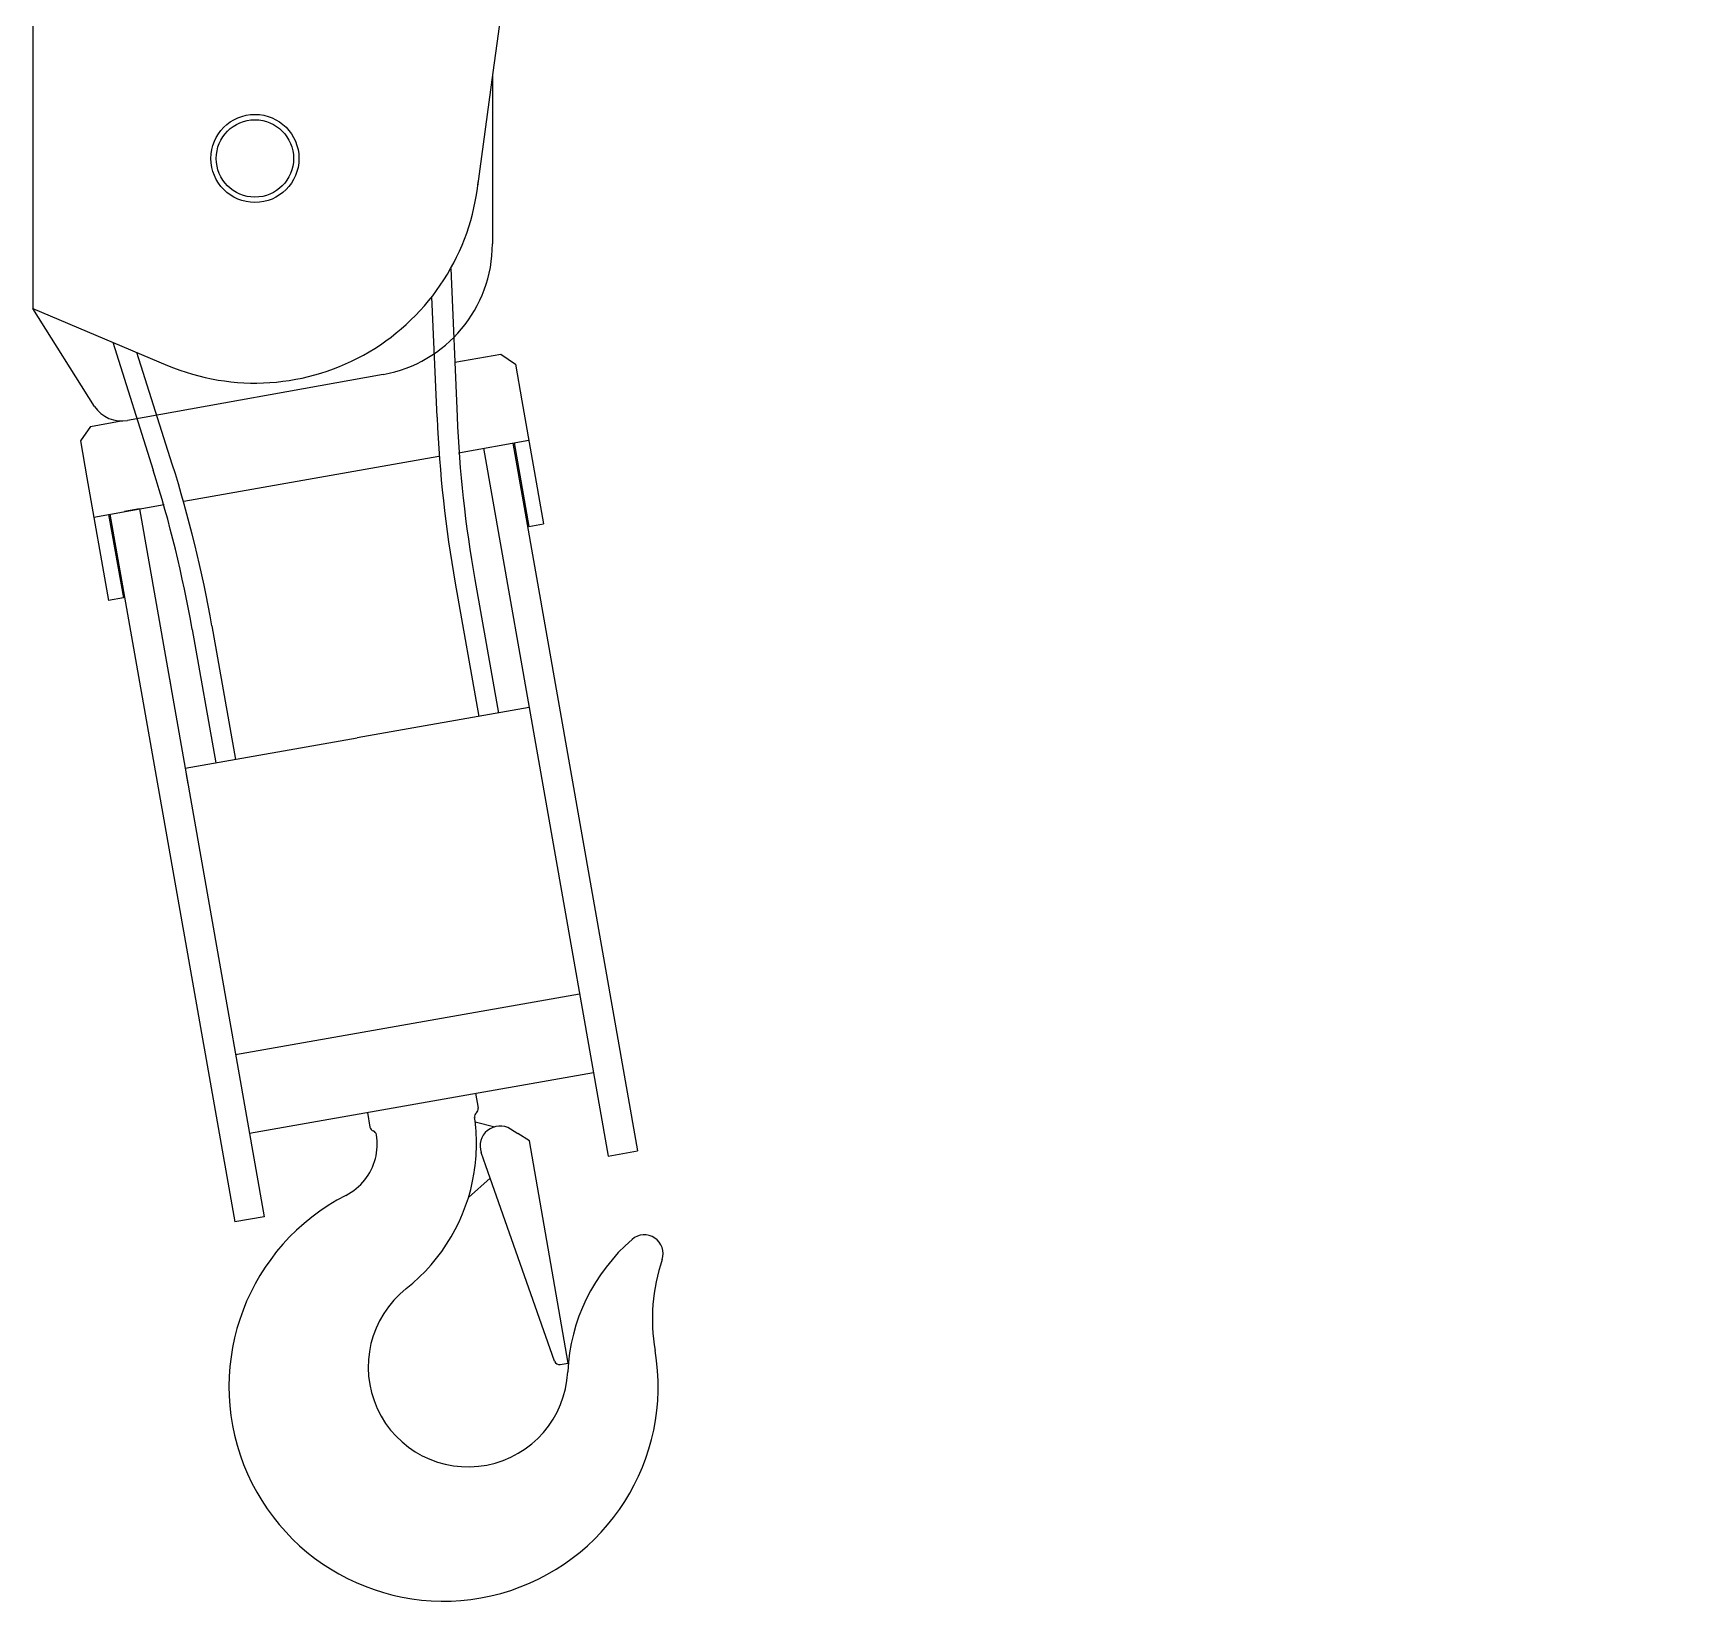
# Model space of a CAD drawing. Header units: millimetres. Extents: x 13669 to 217197, y -88248 to 24578.
# Drawn here: x 87861 to 88518, y -27380 to -26753 of the extents above; entities that cross this region are included whole.
import ezdxf

# ---------------------------------------------------------------- set-up
doc = ezdxf.new("R2010")
doc.units = ezdxf.units.MM
doc.layers.add('1', color=7, linetype='Continuous')
doc.styles.get("Standard").update_dxf_attribs({"font": 'arial.ttf'})
doc.dimstyles.new('DIMSTYLE1', dxfattribs={"dimtxt": 3.2, "dimasz": 1, "dimexe": 2.54, "dimexo": 0, "dimgap": 1.6, "dimtad": 1, "dimdec": 4, "dimzin": 0, "dimdsep": 46, "dimtxsty": 'Standard', "dimsah": 1, "dimcen": 0.09, "dimadec": 0, "dimazin": 0, "dimtfac": 1, "dimtdec": 4, "dimtmove": 0, "dimatfit": 3, "dimfxl": 1, "dimtvp": 1, "dimtolj": 1, "dimtzin": 0, "dimarcsym": 0})

# ---------------------------------------------------------------- blocks, each defined once
blk = doc.blocks.new('*D282')
at = {"color": 0, "linetype": 'Continuous', "lineweight": -2, "transparency": 16777216}
for p, q in [((87860.8, -26673.67), (87860.8, -25894.87)), ((92838.48, -27153.34), (92838.48, -25894.87)), ((92837.48, -25897.41), (87861.8, -25897.41))]:
    blk.add_line(p, q, dxfattribs=at)
at = {"color": 0, "linetype": 'Continuous', "transparency": 16777216}
for points in [[(87861.8, -25897.24), (87861.8, -25897.57), (87860.8, -25897.41)], [(92837.48, -25897.24), (92837.48, -25897.57), (92838.48, -25897.41)]]:
    blk.add_solid(points, dxfattribs=at)
at = {"layer": 'Defpoints', "color": 0, "linetype": 'Continuous', "transparency": 16777216}
for p in [(87860.8, -25897.41), (87860.8, -26676.21), (92838.48, -27155.88)]:
    blk.add_point(p, dxfattribs=at)
at = {"color": 0, "linetype": 'Continuous', "transparency": 16777216, "insert": (90349.64, -25894.17), "char_height": 3.2, "attachment_point": 5}
blk.add_mtext('\\A1;4980', dxfattribs=at)

msp = doc.modelspace()

# ---------------------------------------------------------------- linework, layer by layer
at = {"layer": '1', "color": 7, "linetype": 'Continuous'}
for p, q in [((87860.7970726, -26676.2112711), (87860.7970726, -26862.8310379)), ((88052.4195502, -26711.8032645), (88044.7932418, -26768.4583898)), ((88044.7932418, -26768.4583898), (88038.6643703, -26813.9903136)), ((88044.5791683, -26770.0472988), (88044.5791683, -26836.9968688)), ((88027.8805975, -26846.8636455), (88030.420625, -26906.0309016)), ((87885.4428225, -26902.0413284), (87860.7970726, -26862.8310379)), ((87860.7970726, -26862.8310379), (87914.6330845, -26885.5880801)), ((88022.4459084, -26906.3733235), (88020.3748551, -26858.1365067)), ((87892.7693322, -26876.3461634), (87908.9250566, -26927.4539355)), ((87916.5352018, -26925.0482427), (87902.4314939, -26880.4304414)), ((88029.4881841, -26884.3178868), (88047.9764476, -26881.0579354)), ((88047.9764476, -26881.0579354), (88053.7553544, -26885.1044991)), ((88000.9030269, -26889.236788), (87898.6914336, -26907.6347767)), ((88053.7553544, -26885.1044991), (88056.3546472, -26899.8430043)), ((88056.3546472, -26899.8430043), (88065.0170809, -26948.9719136)), ((87883.88624, -26909.9912613), (87896.0850702, -26907.840376)), ((87902.3744494, -26906.7314391), (87902.3745034, -26906.7314296)), ((87883.88624, -26909.9912613), (87879.8400354, -26915.7705273)), ((88031.0426115, -26920.516302), (88059.126468, -26915.5642361)), ((87879.8400354, -26915.7705273), (87882.4386099, -26930.5090325)), ((87921.2237465, -26939.8803751), (88023.1130323, -26921.9143648)), ((88040.9487787, -26918.7695916), (88090.8458623, -27201.7510462)), ((88052.7398688, -26916.6903941), (88102.6366664, -27199.6719712)), ((88053.2314251, -26916.6038335), (88059.1213197, -26950.0113913)), ((87882.4386099, -26930.5090325), (87891.1010436, -26979.6379418)), ((87885.2104306, -26946.2302643), (87913.2942871, -26941.2784379)), ((87891.1061919, -26945.1907867), (87896.9968048, -26978.5984642)), ((87891.5976012, -26945.10406), (87941.4951177, -27228.0857977)), ((87903.3881199, -26943.0251483), (87897.493077, -26944.0647457)), ((87903.3881199, -26943.0251483), (87953.2859218, -27226.0066029)), ((88059.1213197, -26950.0113913), (88065.0170809, -26948.9719136)), ((88029.679629, -26972.6469097), (88039.088207, -27026.0031719)), ((88037.5404844, -26971.2609395), (88046.9483441, -27024.617082)), ((87896.9968048, -26978.5984642), (87891.1010436, -26979.6379418)), ((87924.5444, -26991.1852194), (87933.9521399, -27044.5412422)), ((87932.4051356, -26989.7992492), (87941.8129953, -27043.1553917)), ((87915.3689322, -27010.9702558), (87916.0360561, -27014.753059)), ((88059.2309904, -27022.4514436), (87990.4501821, -27034.5791621)), ((87921.6702119, -27046.7070003), (87990.4501821, -27034.5791621)), ((87922.0999154, -27049.1432237), (87922.767159, -27052.9261466)), ((87941.8510197, -27161.1567474), (88079.4111214, -27136.9011716)), ((87947.3952558, -27192.5993346), (88084.9552369, -27168.3435275)), ((88037.7922442, -27176.6597285), (88038.8376165, -27182.5909895)), ((87994.5582939, -27184.2831256), (87995.6006372, -27190.1925142)), ((88037.6617688, -27188.0820704), (88045.5101725, -27190.0211836)), ((88054.7747178, -27192.8021037), (88051.8019936, -27190.9519483)), ((88059.3784952, -27195.6664741), (88054.7615477, -27192.7934833)), ((88074.9159447, -27284.511644), (88059.3784952, -27195.6661149)), ((88041.9228849, -27205.6763256), (88040.0564466, -27200.3807604)), ((88090.8458623, -27201.7510462), (88102.6366664, -27199.6719712)), ((88034.9947024, -27218.2531571), (88043.646009, -27210.5684079)), ((88069.4411468, -27283.7771133), (88041.9111516, -27205.6443583)), ((87953.2859218, -27226.0066029), (87941.4951177, -27228.0857977)), ((88071.6677266, -27285.0799924), (88074.9159447, -27284.5118835))]:
    msp.add_line(p, q, dxfattribs=at)
for radius in [17.6099791, 17.6099791, 17.6099791, 17.6099791, 15.4648537]:
    msp.add_circle((87949.5955486, -26802.8780075), radius, dxfattribs=at)
for centre, radius, start, end in [((87949.5955486, -26802.8780075), 89.7959292, 247.08565, 354.0510699999), ((87991.5003156, -26836.9968688), 53.0793723, 280.2034599998, 0), ((87896.3588946, -26894.6731533), 13.1700696, 214.0189500001, 280.2017699998), ((88528.8275425, -26884.633729), 506.8481179, 182.4582699999, 190.0000000001), ((88528.8275425, -26884.633729), 498.8662894, 182.4582699999, 190.0000000001), ((87433.2565039, -27077.8124299), 498.8662894, 9.9999856, 17.5417100002), ((87433.2565039, -27077.8124299), 506.8481179, 9.9999859002, 17.5417209999), ((88039.4390098, -27185.9941355), 1.9954651, 130.0164400001, 190.53331), ((88036.8725224, -27182.9376018), 1.9954651, 310.0198200006, 10.0022060001), ((87997.5656116, -27189.8460217), 1.9954651, 190.0022099999, 250.6228100002), ((87964.3467449, -27196.8041286), 73.8322065, 350.90566, 8.1908529), ((88047.585536, -27197.7283083), 7.9818607, 58.1113859997, 199.40912), ((87975.5361558, -27197.062262), 22.9478478, 321.66411, 9.4624722001), ((87996.2415406, -27193.6108657), 1.9954651, 11.806802, 70.6228150001), ((87975.5361558, -27197.062262), 22.9478478, 297.07259, 321.9407899995), ((87964.3467449, -27196.8041286), 73.8322065, 308.2733100002, 351.02565), ((88025.0313128, -27293.8993894), 85.804997, 117.0723199996, 9.6888247001), ((88149.4046612, -27291.6492231), 74.829941, 130.8901499999, 177.22701), ((88105.3185715, -27240.7373258), 7.4829941, 341.4947200001, 130.8895800003), ((88183.3748204, -27266.8650677), 74.829941, 161.4929899998, 189.6889300001), ((88034.8001521, -27286.0981585), 39.9093015, 128.2741200003, 357.22713), ((88071.3235089, -27283.1139404), 1.9954651, 199.41384, 279.9314100003)]:
    msp.add_arc(centre, radius, start, end, dxfattribs=at)

# ---------------------------------------------------------------- dimensions: what is measured, and where the dimension line sits
at = {"linetype": 'Continuous'}
dim = msp.add_linear_dim(base=(87860.7969964, -25897.4064409), p1=(92838.484933, -27155.875702), p2=(87860.7969964, -26676.2113291), text='4980', dimstyle='DIMSTYLE1', override={"dimexo": 2.54, "dimlfac": 1, "dimtofl": 0, "dimtmove": 2}, dxfattribs=at)
dim.commit()
dim.dimension.update_dxf_attribs({"geometry": '*D282', "text_midpoint": (90349.6409647, -25894.1726073)})

doc.saveas('drawing.dxf')
